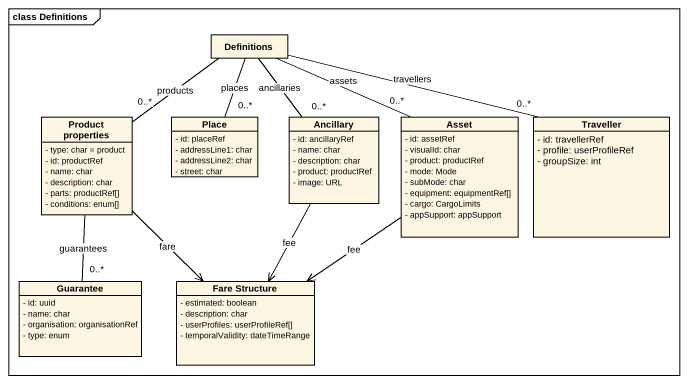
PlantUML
@startuml
mainframe class Definitions
hide circle
hide empty members
skinparam classAttributeIconSize 0
class Definitions
class "Product properties" as Product_properties {
  - type: char = product
  - id: productRef
  - name: char
  - description: char
  - parts: productRef[]
  - conditions: enum[]
}
class Place {
  - id: placeRef
  - addressLine1: char
  - addressLine2: char
  - street: char
}
class Ancillary {
  - id: ancillaryRef
  - name: char
  - description: char
  - product: productRef
  - image: URL
}
class Asset {
  - id: assetRef
  - visualId: char
  - product: productRef
  - mode: Mode
  - subMode: char
  - equipment: equipmentRef[]
  - cargo: CargoLimits
  - appSupport: appSupport
}
class Traveller {
  - id: travellerRef
  - profile: userProfileRef
  - groupSize: int
}
class Guarantee {
  - id: uuid
  - name: char
  - organisation: organisationRef
  - type: enum
}
class "Fare Structure" as Fare_Structure {
  - estimated: boolean
  - description: char
  - userProfiles: userProfileRef[]
  - temporalValidity: dateTimeRange
}
Definitions -- "0..*" Product_properties : products
Definitions -- "0..*" Place : places
Definitions -- "0..*" Ancillary : ancillaries
Definitions -- "0..*" Asset : assets
Definitions -right- "0..*" Traveller : travellers
Product_properties -- "0..*" Guarantee : guarantees
Product_properties --> Fare_Structure : fare
Ancillary --> Fare_Structure : fee
Asset --> Fare_Structure : fee
@enduml
